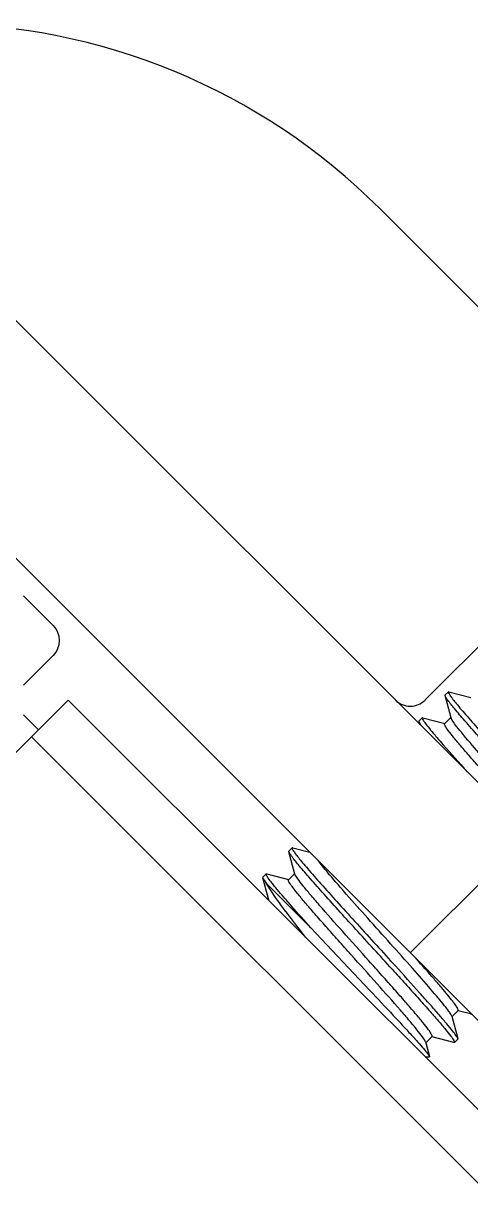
# Model space of a CAD drawing. Extents: x 1247970 to 1725648, y 860327 to 1277876.
# Drawn here: x 1316572.4 to 1316725.1, y 1202753.9 to 1203157 of the extents above; entities that cross this region are included whole.
import ezdxf

# ---------------------------------------------------------------- set-up
doc = ezdxf.new("R2010")
doc.units = 0
doc.header["$LTSCALE"] = 1000
doc.header["$MEASUREMENT"] = 0
doc.layers.get('0').update_dxf_attribs({"color": 254})
doc.layers.add('TK', color=4, linetype='Continuous')

# ---------------------------------------------------------------- blocks, each defined once
blk = doc.blocks.new('A$C7BF01818')
at = {"linetype": 'Continuous'}
for p, q in [((-3969.72, 9604.31), (-3903.27, 9537.87)), ((-3842.27, 9314.23), (-4130.88, 9602.84)), ((-3882.93, 9273.57), (-4137.09, 9527.73)), ((-3903.27, 9487.04), (-3954.1, 9436.22)), ((-4091.32, 9471.8), (-4081.16, 9461.63)), ((-4081.16, 9451.47), (-4091.32, 9441.3)), ((-3947.27, 9437.93), (-3946.16, 9439.04)), ((-3945.95, 9439.06), (-3946.16, 9439.04)), ((-3945.95, 9439.06), (-3938.52, 9437.08)), ((-4076.06, 9436.21), (-4223.64, 9288.63)), ((-2619.81, 7979.96), (-4076.06, 9436.21)), ((-3945.23, 9430.08), (-3947.29, 9437.72)), ((-4091.32, 9431.14), (-4086.23, 9426.04)), ((-3956.18, 9428.83), (-3956.16, 9429.04)), ((-3955.53, 9427.67), (-3956.18, 9428.83)), ((-3955.93, 9427.88), (-3956.18, 9428.83)), ((-3956.16, 9429.04), (-3955.06, 9430.15)), ((-3954.84, 9430.17), (-3955.05, 9430.15)), ((-3954.84, 9430.17), (-3947.42, 9428.19)), ((-3947.44, 9428.11), (-3945.28, 9430.26)), ((-2632.41, 7967.36), (-4088.66, 9423.61)), ((-3959.16, 9349.8), (-3918.5, 9390.46)), ((-4000.65, 9384.36), (-4000.64, 9384.57)), ((-3998.6, 9376.71), (-4000.65, 9384.36)), ((-4000.64, 9384.57), (-3999.53, 9385.68)), ((-3999.32, 9385.69), (-3999.53, 9385.68)), ((-3999.32, 9385.69), (-3993.51, 9384.15)), ((-4009.53, 9375.67), (-4009.55, 9375.46)), ((-4007.49, 9367.82), (-4009.55, 9375.46)), ((-4009.53, 9375.67), (-4008.42, 9376.78)), ((-4008.42, 9376.78), (-4008.21, 9376.8)), ((-4008.21, 9376.8), (-4000.78, 9374.82)), ((-4000.81, 9374.74), (-3998.65, 9376.9)), ((-3998.5, 9376.46), (-3998.6, 9376.71)), ((-3993.12, 9358.34), (-4008.4, 9373.63)), ((-3993.12, 9358.34), (-3972.96, 9336.92)), ((-3942.8, 9330.08), (-3944.96, 9327.92)), ((-3938.65, 9328.88), (-3942.82, 9330)), ((-3945.01, 9328.11), (-3942.97, 9320.45)), ((-3938.09, 9328.73), (-3938.65, 9328.88)), ((-3953.9, 9319.21), (-3953.85, 9319.03)), ((-3951.7, 9321.19), (-3953.85, 9319.03)), ((-3953.85, 9319.03), (-3952.6, 9314.33)), ((-3944.31, 9319.12), (-3951.72, 9321.11)), ((-3944.09, 9319.13), (-3944.31, 9319.12)), ((-3944.09, 9319.13), (-3942.98, 9320.24)), ((-3942.98, 9320.24), (-3942.97, 9320.45)), ((-3954.08, 9314.23), (-3952.65, 9314.23)), ((-3952.6, 9314.33), (-3952.65, 9314.23))]:
    blk.add_line(p, q, dxfattribs=at)
for centre, radius, start, end in [((-4122.19, 9451.84), 215.63, 45, 89.9914), ((-4086.24, 9456.55), 7.19, 315, 45), ((-3959.18, 9441.3), 7.19, 225, 315), ((-3803.41, 9548.75), 192.94, 219.9326, 220.5204)]:
    blk.add_arc(centre, radius, start, end, dxfattribs=at)
for points, knots in [([(-3946.16, 9439.04), (-3946.25, 9438.96), (-3946.04, 9438.47), (-3945.64, 9437.82), (-3944.79, 9436.66), (-3943.63, 9435.2), (-3942.1, 9433.35), (-3939.46, 9430.26), (-3935.46, 9425.72), (-3929.99, 9419.63), (-3923.87, 9412.89), (-3917.44, 9405.83), (-3913.08, 9401.05), (-3910.91, 9398.66)], [0, 0, 0, 0, 0.006659, 0.022614, 0.048389, 0.08378, 0.128381, 0.181643, 0.311354, 0.466343, 0.638718, 0.819677, 1, 1, 1, 1]), ([(-3947.29, 9437.72), (-3947.3, 9437.76), (-3947.31, 9437.84), (-3947.29, 9437.91), (-3947.27, 9437.94)], [0, 0, 0, 0, 0.601161, 1, 1, 1, 1]), ([(-3912.02, 9397.55), (-3916.18, 9402.13), (-3922.35, 9408.89), (-3930.33, 9417.67), (-3935.68, 9423.62), (-3940.21, 9428.74), (-3943.7, 9432.81), (-3945.88, 9435.47), (-3946.92, 9436.98), (-3947.23, 9437.51), (-3947.29, 9437.72)], [0, 0, 0, 0, 0.346729, 0.513449, 0.665271, 0.795127, 0.896991, 0.966206, 0.987594, 1, 1, 1, 1]), ([(-3955.05, 9430.15), (-3955.17, 9430.04), (-3954.79, 9429.35), (-3954.22, 9428.46), (-3952.93, 9426.8), (-3951.95, 9425.6), (-3951.36, 9424.9)], [0, 0, 0, 0, 0.075429, 0.266547, 0.576308, 1, 1, 1, 1]), ([(-3900.59, 9372.73), (-3900.78, 9373.22), (-3901.62, 9374.41), (-3903.27, 9376.58), (-3905.73, 9379.53), (-3910.21, 9384.76), (-3916.92, 9392.32), (-3924.08, 9400.31), (-3930, 9406.93), (-3934.22, 9411.67), (-3938.06, 9416.03), (-3941.38, 9419.86), (-3944.04, 9423.05), (-3945.95, 9425.43), (-3947.05, 9427), (-3947.45, 9427.74), (-3947.5, 9428.05), (-3947.44, 9428.11)], [0, 0, 0, 0, 0.021536, 0.05954, 0.112858, 0.179669, 0.34404, 0.529776, 0.622575, 0.71096, 0.791822, 0.86232, 0.919992, 0.962847, 0.989497, 0.996594, 1, 1, 1, 1]), ([(-3944.89, 9429.37), (-3944.93, 9429.44), (-3945.06, 9429.67), (-3945.19, 9429.91), (-3945.23, 9430.08)], [0, 0, 0, 0, 0.3172, 1, 1, 1, 1]), ([(-3898.33, 9374.55), (-3898.27, 9374.61), (-3898.31, 9374.9), (-3898.69, 9375.61), (-3899.71, 9377.08), (-3901.5, 9379.34), (-3904.01, 9382.35), (-3907.14, 9385.98), (-3910.78, 9390.13), (-3914.81, 9394.66), (-3920.53, 9401.06), (-3927.57, 9408.9), (-3935.16, 9417.46), (-3940.47, 9423.59), (-3943.49, 9427.36), (-3944.53, 9428.77), (-3944.89, 9429.37)], [0, 0, 0, 0, 0.003284, 0.010034, 0.035314, 0.075996, 0.130857, 0.198124, 0.275593, 0.360713, 0.450674, 0.633169, 0.799165, 0.926943, 0.97106, 1, 1, 1, 1]), ([(-3950.08, 9423.39), (-3949.37, 9422.56), (-3945.97, 9418.63), (-3942.5, 9414.76), (-3939.75, 9411.71)], [0, 0, 0, 0, 0.210449, 1, 1, 1, 1]), ([(-3965.39, 9344.19), (-3969.55, 9348.76), (-3975.72, 9355.52), (-3983.7, 9364.31), (-3989.04, 9370.25), (-3993.58, 9375.37), (-3997.06, 9379.44), (-3999.24, 9382.11), (-4000.28, 9383.61), (-4000.59, 9384.14), (-4000.65, 9384.36)], [0, 0, 0, 0, 0.346737, 0.513458, 0.665279, 0.795135, 0.896996, 0.966208, 0.987595, 1, 1, 1, 1]), ([(-3999.53, 9385.68), (-3999.61, 9385.59), (-3999.41, 9385.11), (-3999, 9384.46), (-3998.16, 9383.29), (-3997, 9381.83), (-3995.47, 9379.99), (-3992.82, 9376.89), (-3988.82, 9372.35), (-3983.36, 9366.27), (-3977.24, 9359.53), (-3970.81, 9352.47), (-3966.45, 9347.69), (-3964.28, 9345.3)], [0, 0, 0, 0, 0.006649, 0.022591, 0.048358, 0.083741, 0.128337, 0.181595, 0.311308, 0.466307, 0.638694, 0.819662, 1, 1, 1, 1]), ([(-3945.17, 9328.49), (-3945.4, 9328.94), (-3946.14, 9330.01), (-3948.39, 9332.94), (-3952.56, 9337.84), (-3958.76, 9344.89), (-3966.01, 9353.01), (-3973.53, 9361.4), (-3980.51, 9369.23), (-3986.16, 9375.74), (-3989.37, 9379.59), (-3990.58, 9381.22)], [0, 0, 0, 0, 0.021715, 0.056046, 0.159054, 0.298709, 0.460676, 0.628278, 0.784245, 0.912528, 1, 1, 1, 1]), ([(-4009.55, 9375.46), (-4009.48, 9375.21), (-4009.09, 9374.58), (-4008.68, 9374), (-4008.4, 9373.63)], [0, 0, 0, 0, 0.359868, 1, 1, 1, 1]), ([(-3993.12, 9358.34), (-3995.31, 9360.78), (-3998.42, 9364.24), (-4002.24, 9368.62), (-4004.51, 9371.27), (-4006.25, 9373.38), (-4007.56, 9375.06), (-4008.14, 9375.97), (-4008.54, 9376.67), (-4008.42, 9376.78)], [0, 0, 0, 0, 0.408851, 0.580451, 0.725719, 0.841897, 0.926873, 0.979322, 1, 1, 1, 1]), ([(-3954.04, 9319.56), (-3954.31, 9320.09), (-3955.23, 9321.38), (-3957.01, 9323.67), (-3959.55, 9326.7), (-3964.1, 9331.98), (-3970.79, 9339.52), (-3977.91, 9347.46), (-3983.75, 9354), (-3987.9, 9358.66), (-3991.66, 9362.93), (-3994.9, 9366.68), (-3997.5, 9369.79), (-3999.36, 9372.12), (-4000.43, 9373.65), (-4000.82, 9374.39), (-4000.86, 9374.69), (-4000.81, 9374.74)], [0, 0, 0, 0, 0.024547, 0.065055, 0.120269, 0.188338, 0.353398, 0.537818, 0.629455, 0.716499, 0.795966, 0.865134, 0.921648, 0.963607, 0.989691, 0.996644, 1, 1, 1, 1]), ([(-3951.7, 9321.19), (-3951.64, 9321.24), (-3951.69, 9321.55), (-3952.08, 9322.29), (-3953.16, 9323.83), (-3955.04, 9326.19), (-3957.68, 9329.34), (-3960.95, 9333.12), (-3964.75, 9337.44), (-3968.93, 9342.14), (-3974.81, 9348.71), (-3981.95, 9356.68), (-3988.65, 9364.23), (-3993.17, 9369.48), (-3995.67, 9372.48), (-3997.39, 9374.71), (-3998.27, 9375.96), (-3998.5, 9376.46)], [0, 0, 0, 0, 0.003378, 0.010399, 0.036746, 0.079121, 0.136173, 0.20596, 0.286076, 0.373744, 0.465922, 0.650957, 0.8157, 0.883185, 0.937518, 0.97686, 1, 1, 1, 1]), ([(-3995.02, 9355.16), (-3997.77, 9358.71), (-4002.38, 9364.75), (-4006.82, 9370.94), (-4008.4, 9373.63)], [0, 0, 0, 0, 0.590071, 1, 1, 1, 1]), ([(-3942.8, 9330.08), (-3942.68, 9330.2), (-3943.02, 9330.89), (-3943.59, 9331.79), (-3944.82, 9333.43), (-3946.47, 9335.47), (-3948.61, 9338.03), (-3952.21, 9342.2), (-3955.12, 9345.5), (-3957.17, 9347.81)], [0, 0, 0, 0, 0.021696, 0.075099, 0.161157, 0.278355, 0.42426, 0.595735, 1, 1, 1, 1]), ([(-3965.39, 9344.19), (-3963.87, 9342.51), (-3960.93, 9339.28), (-3956.75, 9334.63), (-3953.01, 9330.43), (-3949.83, 9326.8), (-3947.3, 9323.81), (-3945.51, 9321.6), (-3944.47, 9320.15), (-3944.1, 9319.47), (-3944.04, 9319.19), (-3944.09, 9319.13)], [0, 0, 0, 0, 0.205737, 0.397219, 0.56917, 0.716907, 0.836398, 0.924444, 0.978847, 0.993243, 1, 1, 1, 1]), ([(-3942.97, 9320.45), (-3943.06, 9320.81), (-3943.69, 9321.71), (-3944.92, 9323.38), (-3946.87, 9325.72), (-3949.41, 9328.7), (-3952.52, 9332.24), (-3957.52, 9337.85), (-3961.51, 9342.25), (-3964.28, 9345.3)], [0, 0, 0, 0, 0.033702, 0.097825, 0.191267, 0.311883, 0.456804, 0.622528, 1, 1, 1, 1]), ([(-3972.96, 9336.92), (-3970.29, 9334.08), (-3966.46, 9329.99), (-3961.65, 9324.8), (-3958.67, 9321.56), (-3956.25, 9318.85), (-3954.4, 9316.77), (-3953.29, 9315.34), (-3952.68, 9314.61), (-3952.6, 9314.33)], [0, 0, 0, 0, 0.384439, 0.552148, 0.69798, 0.818322, 0.910163, 0.971177, 1, 1, 1, 1])]:
    blk.add_open_spline(points, degree=3, knots=knots, dxfattribs=at)
for points in [[(-3945.01, 9328.11), (-3945.04, 9328.24), (-3945.1, 9328.37), (-3945.17, 9328.49)], [(-3953.9, 9319.21), (-3953.93, 9319.34), (-3953.99, 9319.45), (-3954.04, 9319.56)]]:
    blk.add_open_spline(points, degree=3, dxfattribs=at)

msp = doc.modelspace()

# ---------------------------------------------------------------- block references
at = {"layer": 'TK'}
msp.add_blockref('A$C7BF01818', (1320663.7, 1193489.49), dxfattribs=at)

doc.saveas('drawing.dxf')
